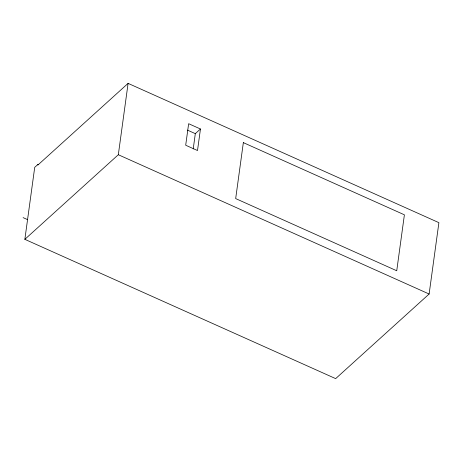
<?xml version="1.0" encoding="UTF-8"?>
<svg xmlns="http://www.w3.org/2000/svg" width="462" height="462" viewBox="0 0 462 462"><rect width="100%" height="100%" fill="white"/><g stroke="black" fill="none" stroke-linecap="round" stroke-linejoin="round"><path stroke-width="0.69" d="M24.856 239.339L34.719 167.342L37.971 164.397L37.884 165.038L128.095 83.374L438.9 222.661L429.123 294.017L335.66 378.626L24.856 239.339L118.324 154.73L128.095 83.374M193.226 148.926L195.316 133.645L200.456 128.996L188.646 123.706L185.695 145.235L197.505 150.525L200.456 128.996M187.445 130.117L195.316 133.645M118.324 154.73L429.123 294.017M23.1 217.619L27.558 219.617M243.347 142.631L235.678 198.585L396.737 270.761L404.4 214.813L243.347 142.631"/></g></svg>
